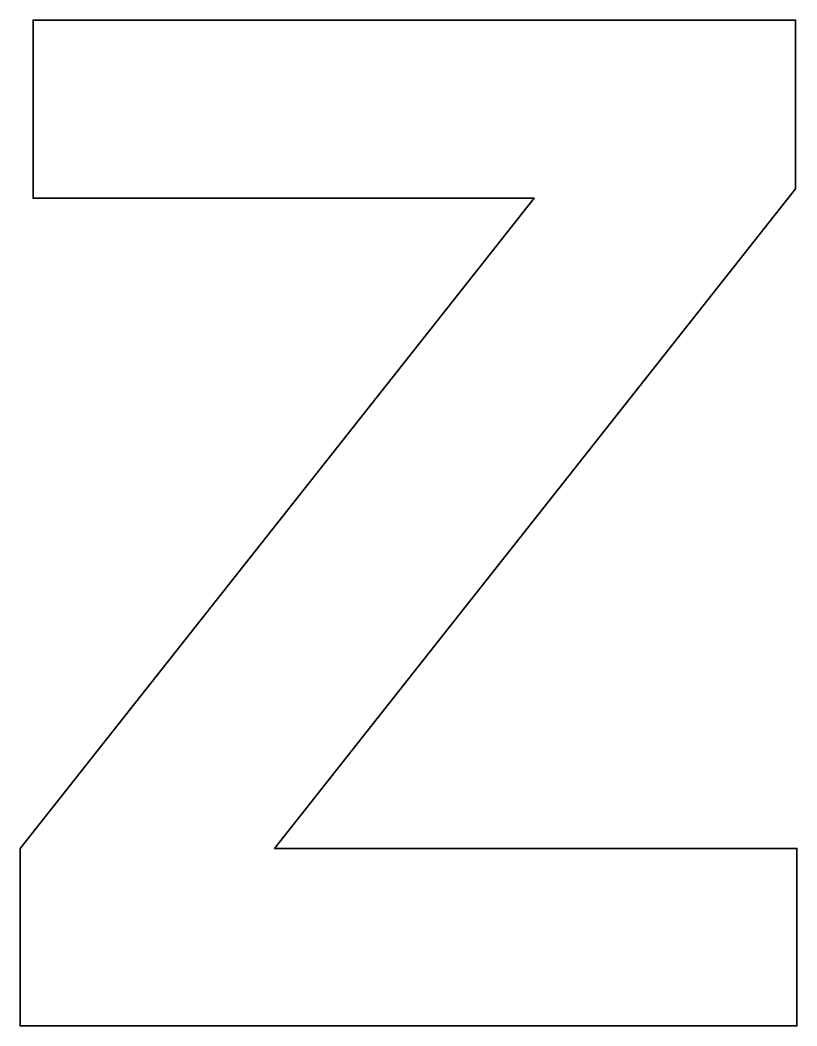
# Model space of a CAD drawing. Header units: inches. Extents: x 0 to 100, y 0 to 130.
import ezdxf

# ---------------------------------------------------------------- set-up
doc = ezdxf.new("R2010")
doc.units = ezdxf.units.IN
doc.header["$MEASUREMENT"] = 0
doc.layers.add('Layer 1', color=7, linetype='Continuous')

msp = doc.modelspace()

# ---------------------------------------------------------------- linework, layer by layer
at = {"layer": 'Layer 1', "color": 179, "lineweight": 35, "true_color": 0x231f20}
msp.add_lwpolyline([(0, 22.93), (66.44, 106.98), (1.68, 106.98), (1.68, 130), (100.19, 130), (100.19, 108.21), (32.88, 22.93), (100.37, 22.93), (100.37, 0), (0, 0), (0, 22.93)], dxfattribs=at)

doc.saveas('drawing.dxf')
